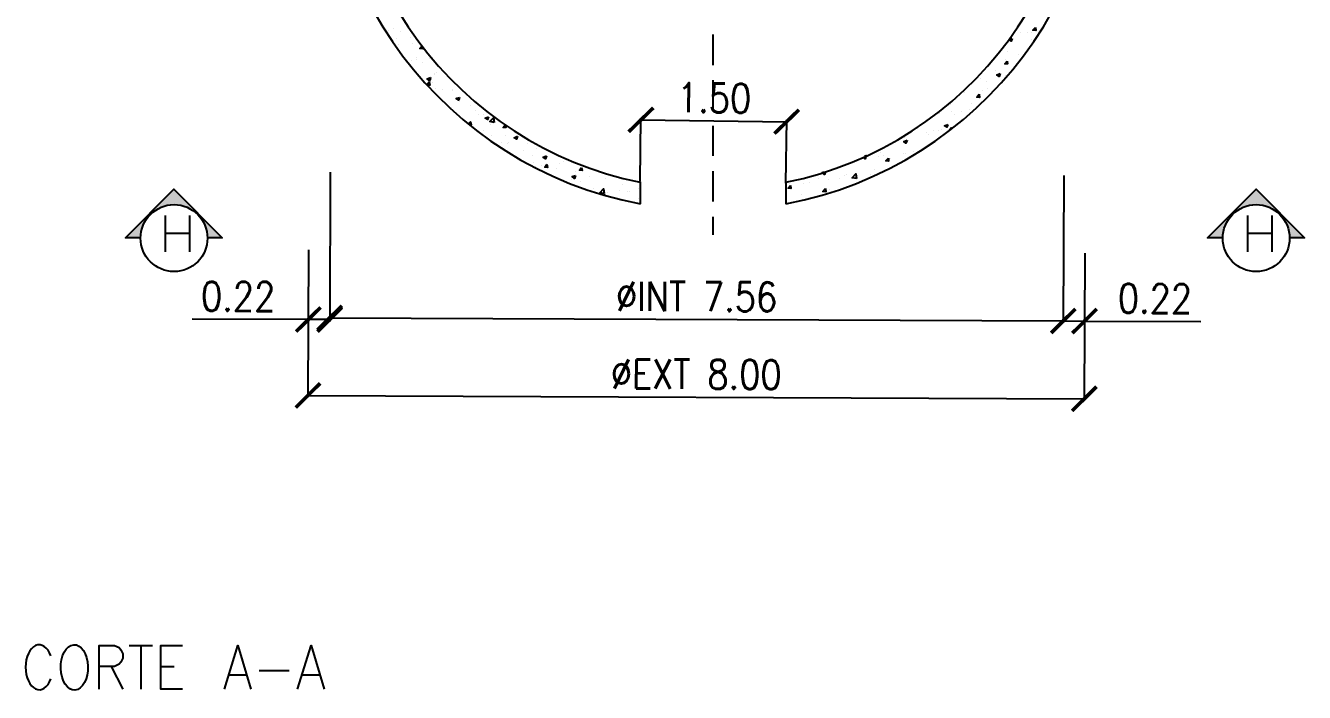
# Model space of a CAD drawing. Extents: x 93 to 1928, y 79 to 574.
# Drawn here: x 1214.2 to 1345.9, y 286.8 to 355.5 of the extents above; entities that cross this region are included whole.
import ezdxf

# ---------------------------------------------------------------- set-up
doc = ezdxf.new("R2010")
doc.units = 0
doc.header["$MEASUREMENT"] = 0
for name, color, linetype in [('Cotas', 1, 'Continuous'), ('PDF2_00-COTAS-PARCIALES', 4, 'Continuous'), ('PDF2_auxiliar', 1, 'Continuous'), ('PDF2_CORTES', 6, 'Continuous'), ('PDF2_HATCH', 1, 'Continuous')]:
    doc.layers.add(name, color=color, linetype=linetype)
doc.styles.add('ROMANS', font='ROMANS.SHX', dxfattribs={"width": 0.85})
doc.dimstyles.new('1.10', dxfattribs={"dimtxt": 3, "dimasz": 2.5, "dimexe": 0.18, "dimexo": 0.0625, "dimgap": 0.85, "dimtad": 1, "dimlfac": 0.1, "dimzin": 0, "dimdsep": 46, "dimtxsty": 'ROMANS', "dimblk": 'ARCHTICK', "dimcen": 0.09, "dimclrd": 256, "dimclre": 256, "dimclrt": 2, "dimadec": 0, "dimazin": 0, "dimtfac": 1, "dimtofl": 0, "dimtmove": 0, "dimatfit": 3, "dimfxl": 15, "dimfxlon": 1, "dimtolj": 1, "dimtzin": 0, "dimarcsym": 0})

# ---------------------------------------------------------------- blocks, each defined once
blk = doc.blocks.new('_ArchTick')
at = {"color": 0, "linetype": 'ByBlock', "const_width": 0.15}
blk.add_lwpolyline([(-0.5, -0.5), (0.5, 0.5)], dxfattribs=at)
blk = doc.blocks.new('*D86')
at = {"layer": 'Cotas', "lineweight": -2, "transparency": 16777216}
for p, q in [((1245.55, 340.35), (1245.49, 325.17)), ((1321.13, 340.03), (1321.06, 324.85)), ((1245.49, 325.35), (1321.06, 325.03))]:
    blk.add_line(p, q, dxfattribs=at)
at = {"layer": 'Defpoints', "color": 0, "transparency": 16777216}
for p in [(1245.7, 373.97), (1321.27, 373.65), (1321.06, 325.03)]:
    blk.add_point(p, dxfattribs=at)
at = {"layer": 'Cotas', "lineweight": -2, "transparency": 16777216, "xscale": 2.5, "yscale": 2.5, "zscale": 2.5}
for p, rotation in [((1245.49, 325.35), 179.7552936723058), ((1321.06, 325.03), 359.7552936723058)]:
    blk.add_blockref('_ArchTick', p, dxfattribs=dict(at, rotation=rotation))
at = {"layer": 'Cotas', "color": 2, "transparency": 16777216, "insert": (1283.29, 327.54), "char_height": 3, "attachment_point": 5, "rotation": 359.7553, "style": 'ROMANS'}
blk.add_mtext('\\A1;ØINT 7.56', dxfattribs=at)
blk = doc.blocks.new('*D87')
at = {"layer": 'Cotas', "lineweight": -2, "transparency": 16777216}
for p, q in [((1243.32, 332.36), (1243.25, 317.18)), ((1323.29, 332.01), (1323.23, 316.83)), ((1243.25, 317.36), (1323.23, 317.01))]:
    blk.add_line(p, q, dxfattribs=at)
at = {"layer": 'Defpoints', "color": 0, "transparency": 16777216}
for p in [(1243.5, 373.98), (1323.47, 373.64), (1323.23, 317.01)]:
    blk.add_point(p, dxfattribs=at)
at = {"layer": 'Cotas', "lineweight": -2, "transparency": 16777216, "xscale": 2.5, "yscale": 2.5, "zscale": 2.5}
for p, rotation in [((1243.25, 317.36), 179.7552936723055), ((1323.23, 317.01), 359.7552936723055)]:
    blk.add_blockref('_ArchTick', p, dxfattribs=dict(at, rotation=rotation))
at = {"layer": 'Cotas', "color": 2, "transparency": 16777216, "insert": (1283.25, 319.54), "char_height": 3, "attachment_point": 5, "rotation": 359.7553, "style": 'ROMANS'}
blk.add_mtext('\\A1;ØEXT 8.00', dxfattribs=at)
blk = doc.blocks.new('*D84')
at = {"layer": 'Cotas', "lineweight": -2, "transparency": 16777216}
for p, q in [((1243.29, 325.18), (1231.32, 325.23)), ((1243.29, 325.3), (1243.29, 325)), ((1245.49, 325.17), (1243.29, 325.18)), ((1245.49, 325.29), (1245.49, 324.99))]:
    blk.add_line(p, q, dxfattribs=at)
at = {"layer": 'Defpoints', "color": 0, "transparency": 16777216}
for p in [(1243.29, 325.36), (1243.29, 325.18), (1245.49, 325.35)]:
    blk.add_point(p, dxfattribs=at)
at = {"layer": 'Cotas', "lineweight": -2, "transparency": 16777216, "xscale": 2.5, "yscale": 2.5, "zscale": 2.5}
for p, rotation in [((1243.29, 325.18), 179.7552936723132), ((1245.49, 325.17), 359.7552936723133)]:
    blk.add_blockref('_ArchTick', p, dxfattribs=dict(at, rotation=rotation))
at = {"layer": 'Cotas', "color": 2, "transparency": 16777216, "insert": (1236.06, 327.56), "char_height": 3, "attachment_point": 5, "rotation": 359.7553, "style": 'ROMANS'}
blk.add_mtext('\\A1;0.22', dxfattribs=at)
blk = doc.blocks.new('*D85')
at = {"layer": 'Cotas', "lineweight": -2, "transparency": 16777216}
for p, q in [((1321.06, 325.03), (1321.06, 325.21)), ((1321.06, 325.03), (1323.26, 325.02)), ((1323.26, 325.02), (1323.26, 325.2)), ((1323.26, 325.02), (1335.23, 324.97))]:
    blk.add_line(p, q, dxfattribs=at)
at = {"layer": 'Defpoints', "color": 0, "transparency": 16777216}
for p in [(1321.06, 325.03), (1323.26, 325.02), (1323.26, 325.02)]:
    blk.add_point(p, dxfattribs=at)
at = {"layer": 'Cotas', "lineweight": -2, "transparency": 16777216, "xscale": 2.5, "yscale": 2.5, "zscale": 2.5}
for p, rotation in [((1321.06, 325.03), 179.7552936723013), ((1323.26, 325.02), 359.7552936723013)]:
    blk.add_blockref('_ArchTick', p, dxfattribs=dict(at, rotation=rotation))
at = {"layer": 'Cotas', "color": 2, "transparency": 16777216, "insert": (1330.51, 327.34), "char_height": 3, "attachment_point": 5, "rotation": 359.7553, "style": 'ROMANS'}
blk.add_mtext('\\A1;0.22', dxfattribs=at)
blk = doc.blocks.new('*D88')
at = {"layer": 'Cotas', "lineweight": -2, "transparency": 16777216}
for p, q in [((1277.48, 339.42), (1277.56, 345.93)), ((1277.56, 345.75), (1292.57, 345.56)), ((1292.49, 339.23), (1292.57, 345.74))]:
    blk.add_line(p, q, dxfattribs=at)
at = {"layer": 'Defpoints', "color": 0, "transparency": 16777216}
for p in [(1292.57, 345.56), (1277.48, 339.36), (1292.49, 339.17)]:
    blk.add_point(p, dxfattribs=at)
at = {"layer": 'Cotas', "lineweight": -2, "transparency": 16777216, "xscale": 2.5, "yscale": 2.5, "zscale": 2.5}
for p, rotation in [((1277.56, 345.75), 179.2727380049841), ((1292.57, 345.56), 359.2727380049841)]:
    blk.add_blockref('_ArchTick', p, dxfattribs=dict(at, rotation=rotation))
at = {"layer": 'Cotas', "color": 2, "transparency": 16777216, "insert": (1285.1, 348), "char_height": 3, "attachment_point": 5, "rotation": 359.2727, "style": 'ROMANS'}
blk.add_mtext('\\A1;1.50', dxfattribs=at)

msp = doc.modelspace()

# ---------------------------------------------------------------- hatches: boundary and pattern name
at = {"layer": 'PDF2_00-COTAS-PARCIALES', "transparency": 33554559}
for points in [[(1232.139, 335.9), (1229.44, 338.599), (1227.884, 337.011), (1227.757, 336.916), (1227.534, 336.662), (1227.185, 336.344), (1226.772, 335.9), (1226.264, 335.392), (1225.693, 334.852), (1225.09, 334.217), (1224.455, 333.582), (1226.01, 333.582), (1226.074, 334.217), (1226.233, 334.852), (1226.518, 335.392), (1226.899, 335.9), (1227.376, 336.344), (1227.915, 336.662), (1228.519, 336.916), (1229.122, 337.011), (1229.757, 337.011), (1230.392, 336.916), (1230.964, 336.662), (1231.503, 336.344), (1231.98, 335.9), (1232.361, 335.392), (1232.647, 334.852), (1232.837, 334.217), (1232.869, 333.582), (1234.425, 333.582), (1233.821, 334.217), (1233.186, 334.852), (1232.615, 335.392)], [(1342.477, 337.011), (1340.921, 338.599), (1339.238, 336.916), (1339.016, 336.662), (1338.666, 336.344), (1338.254, 335.9), (1337.746, 335.392), (1337.174, 334.852), (1336.571, 334.217), (1335.936, 333.582), (1337.492, 333.582), (1337.555, 334.217), (1337.714, 334.852), (1338, 335.392), (1338.381, 335.9), (1338.857, 336.344), (1339.397, 336.662), (1339.968, 336.916), (1340.603, 337.011), (1341.238, 337.011), (1341.873, 336.916), (1342.445, 336.662), (1342.985, 336.344), (1343.461, 335.9), (1343.842, 335.392), (1344.128, 334.852), (1344.287, 334.217), (1344.35, 333.582), (1345.906, 333.582), (1345.271, 334.217), (1344.668, 334.852), (1344.096, 335.392), (1343.588, 335.9), (1343.175, 336.344), (1342.826, 336.662), (1342.604, 336.916)]]:
    msp.add_hatch(color=256, dxfattribs=at).paths.add_polyline_path(points)

# ---------------------------------------------------------------- linework, layer by layer
at = {"layer": 'PDF2_00-COTAS-PARCIALES', "lineweight": 25}
for points in [[(1226.01, 333.582), (1224.455, 333.582), (1229.44, 338.599), (1234.425, 333.582), (1232.869, 333.582)], [(1337.492, 333.582), (1335.936, 333.582), (1340.921, 338.599), (1345.906, 333.582), (1344.35, 333.582)]]:
    msp.add_lwpolyline(points, dxfattribs=at)
at = {"layer": 'PDF2_00-COTAS-PARCIALES', "color": 6, "lineweight": 25}
for points in [[(1228.551, 335.9), (1228.551, 332.153)], [(1231.059, 335.9), (1231.059, 332.153)], [(1340.032, 335.9), (1340.032, 332.153)], [(1342.54, 335.9), (1342.54, 332.153)], [(1228.551, 334.09), (1231.059, 334.09)], [(1340.032, 334.09), (1342.54, 334.09)]]:
    msp.add_lwpolyline(points, dxfattribs=at)
at = {"layer": 'PDF2_00-COTAS-PARCIALES', "color": 7, "lineweight": 25}
for points in [[(1221.756, 287.097), (1221.756, 291.606), (1223.311, 291.606), (1223.819, 291.383), (1223.978, 291.161), (1224.169, 290.748), (1224.169, 290.304), (1223.978, 289.891), (1223.819, 289.669), (1223.311, 289.447), (1221.756, 289.447)], [(1224.836, 291.606), (1227.249, 291.606)], [(1226.042, 291.606), (1226.042, 287.097)], [(1230.329, 287.097), (1228.106, 287.097), (1228.106, 291.606), (1230.329, 291.606)], [(1234.647, 287.097), (1236.012, 291.606), (1237.378, 287.097)], [(1242.172, 287.097), (1243.569, 291.606), (1244.935, 287.097)], [(1222.962, 289.447), (1224.169, 287.097)], [(1228.106, 289.447), (1229.471, 289.447)], [(1235.155, 288.589), (1236.87, 288.589)], [(1238.235, 289.034), (1241.315, 289.034)], [(1242.712, 288.589), (1244.427, 288.589)]]:
    msp.add_lwpolyline(points, dxfattribs=at)
at = {"layer": 'PDF2_00-COTAS-PARCIALES', "lineweight": 25}
for centre in [(1229.455, 333.566), (1340.937, 333.566)]:
    msp.add_circle(centre, 3.445, dxfattribs=at)
at = {"layer": 'PDF2_00-COTAS-PARCIALES', "color": 7, "lineweight": 25}
for centre, major_axis, ratio, start_param, end_param in [((1215.563, 289.353), (-0.002, 2.312), 0.6066136, 5.2440948, 10.4611185), ((1219.182, 289.343), (-0.004, 2.335), 0.6007738, 0.2476916, 6.5308769)]:
    msp.add_ellipse(centre, major_axis=major_axis, ratio=ratio, start_param=start_param, end_param=end_param, dxfattribs=at)
at = {"layer": 'PDF2_auxiliar', "lineweight": 25}
for points in [[(1284.974, 354.538), (1284.974, 351.395)], [(1284.974, 349.839), (1284.974, 346.727)], [(1284.974, 345.14), (1284.974, 342.028)], [(1284.974, 340.472), (1284.974, 337.329)], [(1284.974, 335.773), (1284.974, 333.899)]]:
    msp.add_lwpolyline(points, dxfattribs=at)
at = {"layer": 'PDF2_CORTES', "lineweight": 25}
for points in [[(1277.48, 339.361), (1277.48, 337.106)], [(1292.467, 339.361), (1292.467, 337.106)]]:
    msp.add_lwpolyline(points, dxfattribs=at)
for radius, start, end in [(39.992, 280.80505, 259.19495), (37.801, 281.44226, 258.55774)]:
    msp.add_arc((1284.99, 376.368), radius, start, end, dxfattribs=at)
at = {"layer": 'PDF2_HATCH', "lineweight": 25}
for points in [[(1251.539, 354.919), (1251.539, 354.919)], [(1252.047, 355.205), (1252.047, 355.205)], [(1252.746, 354.856), (1252.746, 354.856)], [(1316.694, 354.729), (1316.694, 354.729)], [(1317.424, 354.729), (1317.424, 354.729)], [(1317.774, 354.697), (1317.774, 354.697)], [(1252.333, 354.125), (1252.333, 354.125)], [(1252.619, 353.49), (1252.619, 353.49)], [(1253.793, 354.189), (1253.793, 354.189)], [(1253.984, 353.586), (1253.984, 353.586)], [(1255.032, 353.332), (1255.095, 353.078), (1254.778, 353.109), (1255, 353.363)], [(1315.202, 353.617), (1315.202, 353.617)], [(1317.774, 353.998), (1317.774, 353.998)], [(1253.92, 351.903), (1253.92, 351.903)], [(1254.428, 352.22), (1254.428, 352.22)], [(1254.46, 351.935), (1254.46, 351.935)], [(1255.73, 352.093), (1255.73, 352.093)], [(1256.048, 352.093), (1255.984, 352.093), (1256.016, 352.125)], [(1314.122, 352.252), (1314.122, 352.252)], [(1315.138, 351.966), (1315.138, 351.966)], [(1315.361, 352.76), (1315.361, 352.76)], [(1316.44, 352.474), (1316.44, 352.474)], [(1255.032, 351.649), (1255.032, 351.649)], [(1256.238, 350.537), (1256.238, 350.537)], [(1256.461, 350.633), (1256.461, 350.633)], [(1314.059, 350.791), (1314.059, 350.791)], [(1315.17, 351.585), (1315.17, 351.585)], [(1255.508, 349.363), (1255.73, 349.648), (1255.794, 349.331), (1255.508, 349.331)], [(1256.111, 349.553), (1256.111, 349.553)], [(1256.302, 350.379), (1256.302, 350.379)], [(1312.535, 349.966), (1312.535, 349.966)], [(1313.138, 349.712), (1313.138, 349.712)], [(1315.075, 350.283), (1315.075, 350.283)], [(1256.397, 348.95), (1256.397, 348.95)], [(1257.159, 348.855), (1257.159, 348.855)], [(1258.143, 348.823), (1258.143, 348.823)], [(1258.143, 348.791), (1258.143, 348.791)], [(1309.931, 347.966), (1309.931, 347.966)], [(1310.852, 348.569), (1310.852, 348.569)], [(1312.471, 348.315), (1312.471, 348.315)], [(1312.725, 348.791), (1312.725, 348.791)], [(1313.297, 348.982), (1313.297, 348.982)], [(1258.08, 347.013), (1258.08, 347.013)], [(1258.905, 347.648), (1258.905, 347.648)], [(1259.985, 347.267), (1259.985, 347.267)], [(1260.461, 346.759), (1260.461, 346.759)], [(1308.661, 346.886), (1308.661, 346.886)], [(1309.486, 347.299), (1309.486, 347.299)], [(1309.518, 346.568), (1309.518, 346.568)], [(1310.534, 346.6), (1310.534, 346.6)], [(1311.423, 346.822), (1311.423, 346.822)], [(1311.582, 347.394), (1311.582, 347.394)], [(1312.154, 347.172), (1312.154, 347.172)], [(1259.795, 345.33), (1259.985, 345.552), (1260.049, 345.235), (1259.858, 345.267)], [(1260.842, 346.314), (1260.842, 346.314)], [(1261.382, 346.283), (1261.382, 346.283)], [(1261.827, 345.711), (1261.827, 345.711)], [(1262.049, 345.235), (1262.049, 345.235)], [(1308.28, 346.41), (1308.28, 346.41)], [(1309.867, 346.283), (1309.867, 346.283)], [(1261.319, 344.632), (1261.319, 344.632)], [(1261.763, 343.901), (1261.763, 343.901)], [(1262.144, 344.092), (1262.144, 344.092)], [(1263.636, 344.124), (1263.636, 344.124)], [(1263.922, 345.013), (1263.922, 345.013)], [(1264.811, 343.997), (1264.811, 343.997)], [(1304.66, 343.933), (1304.66, 343.933)], [(1304.755, 344.155), (1304.755, 344.155)], [(1305.835, 344.854), (1305.835, 344.854)], [(1305.898, 344.949), (1305.962, 344.917), (1305.962, 344.981)], [(1306.978, 344.441), (1306.978, 344.441)], [(1307.2, 344.251), (1307.2, 344.251)], [(1307.677, 344.663), (1307.677, 344.663)], [(1308.216, 344.6), (1308.216, 344.6)], [(1308.502, 344.759), (1308.502, 344.759)], [(1309.296, 344.632), (1309.264, 344.632), (1309.518, 344.917), (1309.518, 344.822)], [(1263.192, 343.425), (1263.192, 343.425)], [(1263.859, 343.33), (1263.859, 343.33)], [(1263.954, 343.457), (1263.954, 343.457)], [(1265.478, 342.568), (1265.478, 342.568)], [(1265.859, 343.33), (1265.859, 343.33)], [(1266.748, 342.758), (1266.748, 342.758)], [(1266.367, 342.028), (1266.367, 342.028)], [(1266.494, 341.329), (1266.494, 341.329)], [(1269.161, 341.234), (1269.161, 341.234)], [(1269.574, 341.488), (1269.574, 341.488)], [(1270.463, 341.456), (1270.463, 341.456)], [(1300.596, 341.996), (1300.755, 342.06), (1300.659, 341.742), (1300.437, 341.901)], [(1300.564, 341.869), (1300.564, 341.869)], [(1300.596, 341.806), (1300.596, 341.806)], [(1302.056, 341.933), (1302.056, 341.933)], [(1302.183, 342.409), (1302.183, 342.409)], [(1302.501, 342.06), (1302.501, 342.06)], [(1303.231, 341.742), (1303.231, 341.742)], [(1304.628, 342.282), (1304.628, 342.282)], [(1304.851, 342.314), (1304.851, 342.314)], [(1305.644, 342.472), (1305.644, 342.472)], [(1266.653, 340.98), (1266.653, 340.98)], [(1267.32, 341.012), (1267.32, 341.012)], [(1268.812, 340.694), (1268.812, 340.694)], [(1270.781, 340.377), (1270.781, 340.377)], [(1271.416, 341.075), (1271.416, 341.075)], [(1295.833, 340.091), (1295.833, 340.091)], [(1296.563, 340.409), (1296.468, 340.123), (1296.214, 340.313), (1296.405, 340.377)], [(1298.5, 339.996), (1298.5, 339.996)], [(1298.722, 340.155), (1298.722, 340.155)], [(1301.167, 340.091), (1301.167, 340.091)], [(1301.644, 340.663), (1301.644, 340.663)], [(1301.993, 340.25), (1301.993, 340.25)], [(1270.4, 339.646), (1270.4, 339.646)], [(1271.352, 339.392), (1271.352, 339.392)], [(1272.305, 339.869), (1272.305, 339.869)], [(1272.686, 338.63), (1272.686, 338.63)], [(1273.924, 339.742), (1273.924, 339.742)], [(1275.607, 339.138), (1275.607, 339.138)], [(1277.29, 338.726), (1277.29, 338.726)], [(1292.88, 339.17), (1292.88, 339.17)], [(1292.975, 339.011), (1292.975, 339.011)], [(1294.309, 339.202), (1294.309, 339.202)], [(1294.88, 339.265), (1294.88, 339.265)], [(1295.801, 339.678), (1295.801, 339.678)], [(1296.881, 339.551), (1296.881, 339.551)], [(1298.024, 339.678), (1298.024, 339.678)], [(1299.294, 339.837), (1299.294, 339.837)], [(1299.389, 339.869), (1299.389, 339.869)], [(1301.199, 339.869), (1301.199, 339.869)], [(1273.511, 338.44), (1273.511, 338.44)], [(1273.765, 337.995), (1273.797, 338.027), (1273.797, 337.995)], [(1273.861, 338.091), (1273.861, 338.091)], [(1274.146, 338.313), (1274.146, 338.313)], [(1275.385, 338.503), (1275.385, 338.503)], [(1276.179, 338.345), (1276.179, 338.345)], [(1276.401, 338.408), (1276.401, 338.408)], [(1277.258, 337.678), (1277.258, 337.678)], [(1294.087, 338.059), (1294.087, 338.059)], [(1294.245, 337.551), (1294.245, 337.551)], [(1297.008, 338.567), (1297.008, 338.567)]]:
    msp.add_lwpolyline(points, dxfattribs=at)
for points in [[(1318.186, 355.268), (1318.25, 354.951), (1317.932, 354.983)], [(1315.805, 354.125), (1315.71, 353.84), (1315.456, 353.998)], [(1315.297, 351.807), (1315.329, 351.522), (1315.043, 351.522)], [(1314.567, 350.506), (1314.471, 350.22), (1314.217, 350.379)], [(1255.889, 350.093), (1255.794, 349.775), (1255.54, 349.966)], [(1258.874, 348.061), (1258.778, 347.775), (1258.524, 347.934)], [(1312.408, 348.378), (1312.439, 348.061), (1312.154, 348.093)], [(1261.858, 346.06), (1261.763, 345.775), (1261.509, 345.933)], [(1262.43, 345.489), (1261.985, 345.584), (1262.366, 345.965)], [(1263.573, 345.235), (1263.636, 344.949), (1263.351, 344.949)], [(1309.169, 345.267), (1309.074, 344.981), (1308.82, 345.14)], [(1264.843, 344.06), (1264.748, 343.742), (1264.494, 343.901)], [(1304.978, 343.647), (1304.851, 343.361), (1304.628, 343.52)], [(1267.828, 342.028), (1267.733, 341.742), (1267.478, 341.901)], [(1303.041, 341.806), (1303.072, 341.488), (1302.787, 341.52)], [(1267.86, 341.171), (1267.923, 340.853), (1267.637, 340.885)], [(1270.812, 340.028), (1270.717, 339.71), (1270.463, 339.9)], [(1271.447, 340.853), (1271.511, 340.536), (1271.225, 340.567)], [(1299.77, 339.71), (1299.326, 339.773), (1299.707, 340.186)], [(1273.765, 338.154), (1273.321, 338.218), (1273.702, 338.63)], [(1292.975, 338.98), (1293.007, 338.662), (1292.721, 338.694)], [(1296.563, 338.662), (1296.595, 338.345), (1296.309, 338.376)]]:
    msp.add_lwpolyline(points, close=True, dxfattribs=at)

# ---------------------------------------------------------------- dimensions: what is measured, and where the dimension line sits
at = {"layer": 'Cotas'}
for p1, p2, distance, text, picture, middle in [((1243.497, 373.981), (1323.47, 373.639), -56.625, 'ØEXT <>', '*D87', (1283.252, 319.535)), ((1245.697, 373.971), (1321.27, 373.648), -48.619, 'ØINT <>', '*D86', (1283.286, 327.542))]:
    dim = msp.add_aligned_dim(p1=p1, p2=p2, distance=distance, text=text, dimstyle='1.10', dxfattribs=at)
    dim.commit()
    dim.dimension.update_dxf_attribs({"geometry": picture, "text_midpoint": middle})
for p1, p2, distance, picture, middle in [((1277.48, 339.361), (1292.489, 339.17), 6.388, '*D88', (1285.095, 348.002)), ((1245.489, 325.353), (1243.289, 325.362), 0.18, '*D84', (1236.063, 327.563)), ((1321.062, 325.03), (1323.263, 325.021), 0, '*D85', (1330.508, 327.34))]:
    dim = msp.add_aligned_dim(p1=p1, p2=p2, distance=distance, dimstyle='1.10', dxfattribs=at)
    dim.commit()
    dim.dimension.update_dxf_attribs({"geometry": picture, "text_midpoint": middle})

doc.saveas('drawing.dxf')
